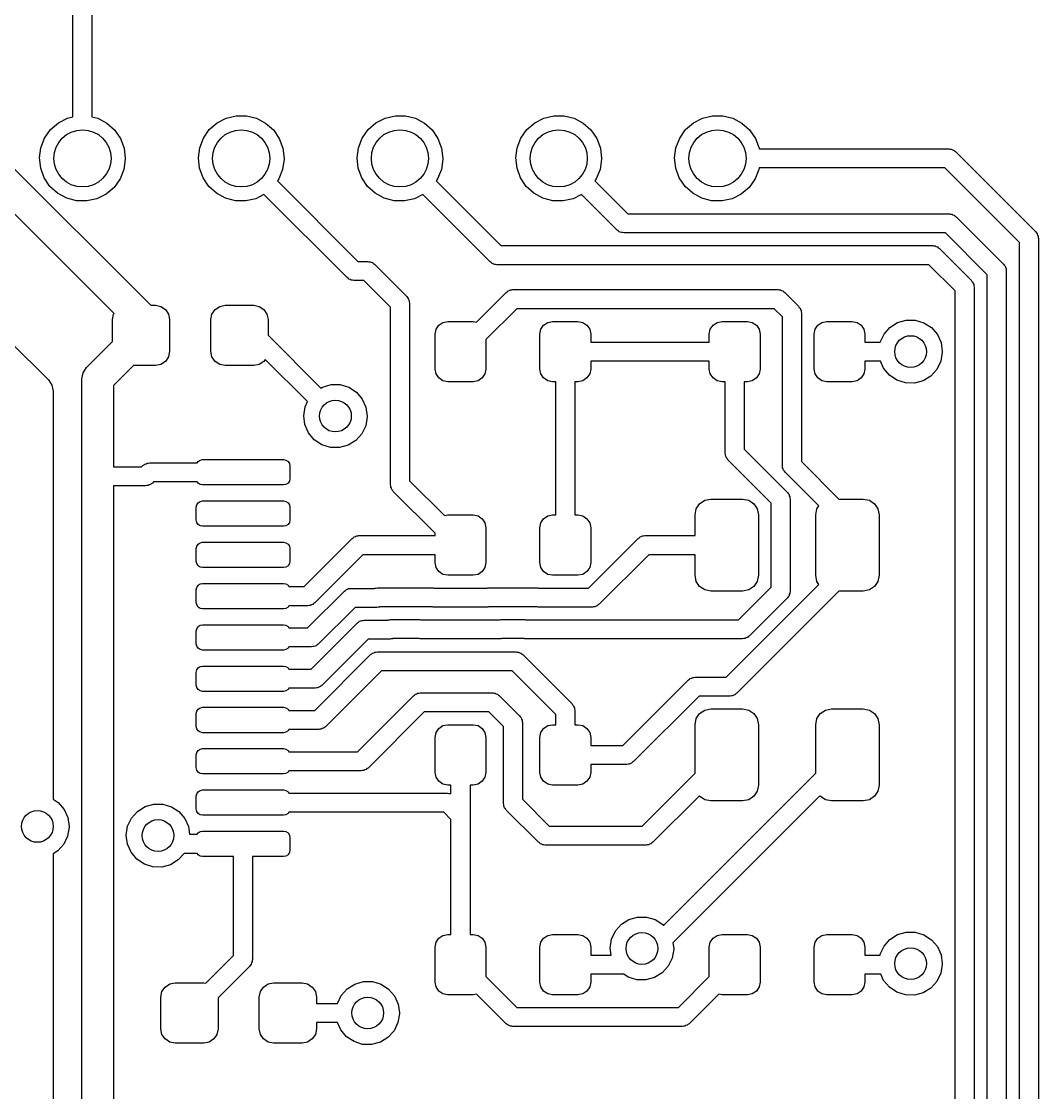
# Model space of a CAD drawing. Extents: x 123.2 to 169.8, y -142.4 to -48.3.
# Drawn here: x 153.81 to 169.82, y -112 to -95.13 of the extents above; entities that cross this region are included whole.
import ezdxf

# ---------------------------------------------------------------- set-up
doc = ezdxf.new("R2010")
doc.units = 0
doc.layers.add('BLACK', color=7, linetype='CONTINUOUS')

msp = doc.modelspace()

# ---------------------------------------------------------------- linework, layer by layer
at = {"layer": 'BLACK', "linetype": 'CONTINUOUS'}
for p, q in [((154.616, -96.6349), (154.616, -94.408)), ((154.916, -94.4701), (154.916, -96.6347)), ((154.531, -96.6553), (154.616, -96.6349)), ((154.916, -96.6347), (155.008, -96.6578)), ((157.031, -96.6553), (157.188, -96.6175)), ((157.188, -96.6175), (157.351, -96.6183)), ((157.351, -96.6183), (157.508, -96.6578)), ((159.531, -96.6553), (159.688, -96.6175)), ((159.688, -96.6175), (159.851, -96.6183)), ((159.851, -96.6183), (160.008, -96.6578)), ((162.031, -96.6553), (162.188, -96.6175)), ((162.188, -96.6175), (162.351, -96.6183)), ((162.351, -96.6183), (162.508, -96.6578)), ((164.531, -96.6553), (164.688, -96.6175)), ((164.688, -96.6175), (164.851, -96.6183)), ((164.851, -96.6183), (165.008, -96.6578)), ((154.264, -96.8363), (154.387, -96.7297)), ((154.387, -96.7297), (154.531, -96.6553)), ((155.008, -96.6578), (155.151, -96.7337)), ((155.151, -96.7337), (155.272, -96.8416)), ((156.764, -96.8363), (156.887, -96.7297)), ((156.887, -96.7297), (157.031, -96.6553)), ((157.508, -96.6578), (157.651, -96.7337)), ((157.651, -96.7337), (157.772, -96.8416)), ((159.264, -96.8363), (159.387, -96.7297)), ((159.387, -96.7297), (159.531, -96.6553)), ((160.008, -96.6578), (160.151, -96.7337)), ((160.151, -96.7337), (160.272, -96.8416)), ((161.764, -96.8363), (161.887, -96.7297)), ((161.887, -96.7297), (162.031, -96.6553)), ((162.508, -96.6578), (162.651, -96.7337)), ((162.651, -96.7337), (162.772, -96.8416)), ((164.264, -96.8363), (164.387, -96.7297)), ((164.387, -96.7297), (164.531, -96.6553)), ((165.008, -96.6578), (165.151, -96.7337)), ((165.151, -96.7337), (165.272, -96.8416)), ((154.112, -97.1201), (154.171, -96.969)), ((154.171, -96.969), (154.264, -96.8363)), ((155.272, -96.8416), (155.364, -96.9753)), ((156.612, -97.1201), (156.671, -96.969)), ((156.671, -96.969), (156.764, -96.8363)), ((157.772, -96.8416), (157.864, -96.9753)), ((159.112, -97.1201), (159.171, -96.969)), ((159.171, -96.969), (159.264, -96.8363)), ((160.272, -96.8416), (160.364, -96.9753)), ((161.612, -97.1201), (161.671, -96.969)), ((161.671, -96.969), (161.764, -96.8363)), ((162.772, -96.8416), (162.864, -96.9753)), ((164.112, -97.1201), (164.171, -96.969)), ((164.171, -96.969), (164.264, -96.8363)), ((165.272, -96.8416), (165.364, -96.9753)), ((154.091, -97.2809), (154.112, -97.1201)), ((155.364, -96.9753), (155.422, -97.127)), ((155.422, -97.127), (155.441, -97.288)), ((156.591, -97.2809), (156.612, -97.1201)), ((157.864, -96.9753), (157.922, -97.127)), ((157.922, -97.127), (157.941, -97.288)), ((159.091, -97.2809), (159.112, -97.1201)), ((160.364, -96.9753), (160.422, -97.127)), ((160.422, -97.127), (160.441, -97.288)), ((161.591, -97.2809), (161.612, -97.1201)), ((162.864, -96.9753), (162.922, -97.127)), ((162.922, -97.127), (162.941, -97.288)), ((164.091, -97.2809), (164.112, -97.1201)), ((165.364, -96.9753), (165.422, -97.127)), ((165.422, -97.127), (165.423, -97.138)), ((165.423, -97.138), (168.408, -97.138)), ((168.408, -97.138), (168.427, -97.1431)), ((153.503, -97.2623), (155.842, -99.601)), ((154.109, -97.4421), (154.091, -97.2809)), ((155.441, -97.3021), (155.418, -97.4627)), ((155.441, -97.288), (155.441, -97.3021)), ((156.609, -97.4421), (156.591, -97.2809)), ((157.941, -97.3021), (157.918, -97.4627)), ((157.941, -97.288), (157.941, -97.3021)), ((159.109, -97.4421), (159.091, -97.2809)), ((160.441, -97.3021), (160.418, -97.4627)), ((160.441, -97.288), (160.441, -97.3021)), ((161.609, -97.4421), (161.591, -97.2809)), ((162.941, -97.3021), (162.918, -97.4627)), ((162.941, -97.288), (162.941, -97.3021)), ((164.109, -97.4421), (164.091, -97.2809)), ((168.427, -97.1431), (168.447, -97.1431)), ((168.447, -97.1431), (168.464, -97.153)), ((168.464, -97.153), (168.483, -97.1581)), ((168.483, -97.1581), (168.497, -97.1721)), ((168.497, -97.1721), (168.514, -97.1819)), ((168.514, -97.1819), (169.778, -98.4459)), ((155.263, -99.7296), (152.985, -97.4518)), ((154.165, -97.5944), (154.109, -97.4421)), ((155.418, -97.4627), (155.358, -97.6132)), ((156.665, -97.5944), (156.609, -97.4421)), ((157.918, -97.4627), (157.858, -97.6132)), ((159.165, -97.5944), (159.109, -97.4421)), ((160.418, -97.4627), (160.358, -97.6132)), ((161.665, -97.5944), (161.609, -97.4421)), ((162.918, -97.4627), (162.858, -97.6132)), ((164.165, -97.5944), (164.109, -97.4421)), ((165.418, -97.4627), (165.358, -97.6132)), ((165.422, -97.438), (165.418, -97.4627)), ((168.346, -97.438), (165.422, -97.438)), ((169.522, -98.6141), (168.346, -97.438)), ((154.255, -97.7291), (154.165, -97.5944)), ((155.358, -97.6132), (155.263, -97.7449)), ((156.755, -97.7291), (156.665, -97.5944)), ((157.858, -97.6132), (157.835, -97.6447)), ((157.835, -97.6447), (159.1, -98.91)), ((159.255, -97.7291), (159.165, -97.5944)), ((160.358, -97.6132), (160.335, -97.6447)), ((160.335, -97.6447), (161.353, -98.6625)), ((161.755, -97.7291), (161.665, -97.5944)), ((162.858, -97.6132), (162.835, -97.6447)), ((162.835, -97.6447), (163.353, -98.163)), ((164.255, -97.7291), (164.165, -97.5944)), ((165.358, -97.6132), (165.263, -97.7449)), ((154.375, -97.8382), (154.255, -97.7291)), ((155.263, -97.7449), (155.14, -97.8502)), ((156.875, -97.8382), (156.755, -97.7291)), ((159.375, -97.8382), (159.255, -97.7291)), ((161.875, -97.8382), (161.755, -97.7291)), ((164.375, -97.8382), (164.255, -97.7291)), ((165.263, -97.7449), (165.14, -97.8502)), ((154.518, -97.9156), (154.375, -97.8382)), ((154.674, -97.9568), (154.518, -97.9156)), ((154.837, -97.9593), (154.674, -97.9568)), ((154.995, -97.9231), (154.837, -97.9593)), ((155.14, -97.8502), (154.995, -97.9231)), ((157.018, -97.9156), (156.875, -97.8382)), ((157.174, -97.9568), (157.018, -97.9156)), ((157.337, -97.9593), (157.174, -97.9568)), ((157.495, -97.9231), (157.337, -97.9593)), ((157.624, -97.8581), (157.495, -97.9231)), ((158.932, -99.1661), (157.624, -97.8581)), ((159.518, -97.9156), (159.375, -97.8382)), ((159.674, -97.9568), (159.518, -97.9156)), ((159.837, -97.9593), (159.674, -97.9568)), ((159.995, -97.9231), (159.837, -97.9593)), ((160.124, -97.8581), (159.995, -97.9231)), ((161.184, -98.9186), (160.124, -97.8581)), ((162.018, -97.9156), (161.875, -97.8382)), ((162.174, -97.9568), (162.018, -97.9156)), ((162.337, -97.9593), (162.174, -97.9568)), ((162.495, -97.9231), (162.337, -97.9593)), ((162.624, -97.8581), (162.495, -97.9231)), ((163.185, -98.4191), (162.624, -97.8581)), ((164.518, -97.9156), (164.375, -97.8382)), ((164.674, -97.9568), (164.518, -97.9156)), ((164.837, -97.9593), (164.674, -97.9568)), ((164.995, -97.9231), (164.837, -97.9593)), ((165.14, -97.8502), (164.995, -97.9231)), ((163.353, -98.163), (168.417, -98.163)), ((168.417, -98.163), (168.436, -98.1681)), ((168.436, -98.1681), (168.456, -98.1681)), ((168.456, -98.1681), (168.473, -98.178)), ((168.473, -98.178), (168.492, -98.1831)), ((168.492, -98.1831), (168.506, -98.1971)), ((168.506, -98.1971), (168.523, -98.2069)), ((168.523, -98.2069), (169.27, -98.9539)), ((163.202, -98.4289), (163.185, -98.4191)), ((163.216, -98.4429), (163.202, -98.4289)), ((163.235, -98.448), (163.216, -98.4429)), ((163.252, -98.4579), (163.235, -98.448)), ((163.272, -98.4579), (163.252, -98.4579)), ((163.291, -98.463), (163.272, -98.4579)), ((168.355, -98.463), (163.291, -98.463)), ((169.014, -99.1221), (168.355, -98.463)), ((169.778, -98.4459), (169.788, -98.463)), ((169.788, -98.463), (169.802, -98.477)), ((169.802, -98.477), (169.807, -98.4961)), ((169.522, -131.002), (169.522, -98.6141)), ((169.807, -98.4961), (169.817, -98.5132)), ((169.817, -98.5132), (169.817, -98.5329)), ((169.817, -98.5329), (169.822, -98.552)), ((169.822, -98.552), (169.822, -131.064)), ((161.353, -98.6625), (168.155, -98.6625)), ((168.155, -98.6625), (168.174, -98.6676)), ((168.174, -98.6676), (168.193, -98.6676)), ((168.193, -98.6676), (168.21, -98.6775)), ((168.21, -98.6775), (168.23, -98.6826)), ((168.23, -98.6826), (168.243, -98.6966)), ((168.243, -98.6966), (168.261, -98.7064)), ((168.261, -98.7064), (168.762, -99.2079)), ((159.1, -98.91), (159.258, -98.91)), ((159.258, -98.91), (159.277, -98.9151)), ((159.277, -98.9151), (159.297, -98.9151)), ((159.297, -98.9151), (159.314, -98.925)), ((159.314, -98.925), (159.333, -98.9301)), ((159.333, -98.9301), (159.347, -98.9441)), ((159.347, -98.9441), (159.364, -98.9539)), ((159.364, -98.9539), (159.872, -99.4619)), ((161.202, -98.9284), (161.184, -98.9186)), ((161.216, -98.9424), (161.202, -98.9284)), ((161.235, -98.9475), (161.216, -98.9424)), ((161.252, -98.9574), (161.235, -98.9475)), ((161.271, -98.9574), (161.252, -98.9574)), ((161.291, -98.9625), (161.271, -98.9574)), ((168.092, -98.9625), (161.291, -98.9625)), ((168.506, -99.3761), (168.092, -98.9625)), ((169.27, -98.9539), (169.28, -98.971)), ((169.28, -98.971), (169.294, -98.985)), ((169.294, -98.985), (169.299, -99.0041)), ((169.014, -127.192), (169.014, -99.1221)), ((169.299, -99.0041), (169.309, -99.0212)), ((169.309, -99.0212), (169.309, -99.0409)), ((169.309, -99.0409), (169.314, -99.06)), ((169.314, -99.06), (169.314, -127.254)), ((158.949, -99.1759), (158.932, -99.1661)), ((158.963, -99.1899), (158.949, -99.1759)), ((158.982, -99.195), (158.963, -99.1899)), ((158.999, -99.2049), (158.982, -99.195)), ((159.019, -99.2049), (158.999, -99.2049)), ((159.038, -99.21), (159.019, -99.2049)), ((159.196, -99.21), (159.038, -99.21)), ((159.616, -99.6301), (159.196, -99.21)), ((168.762, -99.2079), (168.772, -99.225)), ((168.772, -99.225), (168.786, -99.239)), ((168.786, -99.239), (168.791, -99.2581)), ((168.791, -99.2581), (168.801, -99.2752)), ((168.801, -99.2752), (168.801, -99.2949)), ((168.801, -99.2949), (168.806, -99.314)), ((168.806, -99.314), (168.806, -117.79)), ((159.872, -99.4619), (159.882, -99.479)), ((159.882, -99.479), (159.896, -99.493)), ((159.896, -99.493), (159.901, -99.5121)), ((160.971, -99.8654), (161.438, -99.3989)), ((161.438, -99.3989), (161.455, -99.3891)), ((161.455, -99.3891), (161.469, -99.3751)), ((161.469, -99.3751), (161.488, -99.37)), ((161.488, -99.37), (161.505, -99.3601)), ((161.505, -99.3601), (161.525, -99.3601)), ((161.525, -99.3601), (161.544, -99.355)), ((161.544, -99.355), (165.719, -99.355)), ((165.719, -99.355), (165.738, -99.3601)), ((165.738, -99.3601), (165.758, -99.3601)), ((165.758, -99.3601), (165.775, -99.37)), ((165.775, -99.37), (165.794, -99.3751)), ((165.794, -99.3751), (165.808, -99.3891)), ((165.808, -99.3891), (165.825, -99.3989)), ((165.825, -99.3989), (166.043, -99.6171)), ((168.506, -117.728), (168.506, -99.3761)), ((155.842, -99.601), (155.914, -99.601)), ((155.914, -99.601), (156, -99.6181)), ((156, -99.6181), (156.073, -99.6669)), ((156.073, -99.6669), (156.122, -99.7399)), ((156.806, -99.7399), (156.855, -99.6669)), ((156.855, -99.6669), (156.928, -99.6181)), ((156.928, -99.6181), (157.014, -99.601)), ((157.014, -99.601), (157.464, -99.601)), ((157.464, -99.601), (157.55, -99.6181)), ((157.55, -99.6181), (157.623, -99.6669)), ((157.623, -99.6669), (157.672, -99.7399)), ((159.616, -102.425), (159.616, -99.6301)), ((159.901, -99.5121), (159.911, -99.5292)), ((159.911, -99.5292), (159.911, -99.5489)), ((159.911, -99.5489), (159.916, -99.568)), ((159.916, -99.568), (159.916, -102.363)), ((161.606, -99.655), (161.119, -100.142)), ((165.657, -99.655), (161.606, -99.655)), ((165.787, -99.7853), (165.657, -99.655)), ((166.043, -99.6171), (166.053, -99.6342)), ((166.053, -99.6342), (166.067, -99.6482)), ((166.067, -99.6482), (166.072, -99.6673)), ((166.072, -99.6673), (166.082, -99.6844)), ((155.239, -99.826), (155.256, -99.7399)), ((155.239, -100.172), (155.239, -99.826)), ((155.256, -99.7399), (155.263, -99.7296)), ((156.122, -99.7399), (156.139, -99.826)), ((156.139, -99.826), (156.139, -100.326)), ((156.789, -99.826), (156.806, -99.7399)), ((156.789, -100.326), (156.789, -99.826)), ((157.672, -99.7399), (157.689, -99.826)), ((157.689, -99.826), (157.689, -100.073)), ((165.787, -102.123), (165.787, -99.7853)), ((166.082, -99.6844), (166.082, -99.7041)), ((166.082, -99.7041), (166.087, -99.7232)), ((166.087, -99.7232), (166.087, -102.061)), ((167.602, -99.8736), (167.739, -99.8346)), ((167.739, -99.8346), (167.88, -99.8355)), ((167.88, -99.8355), (168.016, -99.8761)), ((160.319, -100.055), (160.334, -99.9785)), ((160.334, -99.9785), (160.378, -99.9136)), ((160.378, -99.9136), (160.442, -99.8702)), ((160.442, -99.8702), (160.519, -99.855)), ((160.519, -99.855), (160.919, -99.855)), ((160.919, -99.855), (160.971, -99.8654)), ((161.969, -100.055), (161.984, -99.9785)), ((161.984, -99.9785), (162.028, -99.9136)), ((162.028, -99.9136), (162.092, -99.8702)), ((162.092, -99.8702), (162.169, -99.855)), ((162.169, -99.855), (162.569, -99.855)), ((162.569, -99.855), (162.646, -99.8702)), ((162.646, -99.8702), (162.71, -99.9136)), ((162.71, -99.9136), (162.754, -99.9785)), ((162.754, -99.9785), (162.769, -100.055)), ((164.637, -100.055), (164.652, -99.9785)), ((164.652, -99.9785), (164.696, -99.9136)), ((164.696, -99.9136), (164.76, -99.8702)), ((164.76, -99.8702), (164.837, -99.855)), ((164.837, -99.855), (165.237, -99.855)), ((165.237, -99.855), (165.314, -99.8702)), ((165.314, -99.8702), (165.378, -99.9136)), ((165.378, -99.9136), (165.422, -99.9785)), ((165.422, -99.9785), (165.437, -100.055)), ((166.287, -100.055), (166.302, -99.9785)), ((166.302, -99.9785), (166.346, -99.9136)), ((166.346, -99.9136), (166.41, -99.8702)), ((166.41, -99.8702), (166.487, -99.855)), ((166.487, -99.855), (166.887, -99.855)), ((166.887, -99.855), (166.964, -99.8702)), ((166.964, -99.8702), (167.028, -99.9136)), ((167.028, -99.9136), (167.072, -99.9785)), ((167.072, -99.9785), (167.087, -100.055)), ((167.389, -100.055), (167.482, -99.9492)), ((167.482, -99.9492), (167.602, -99.8736)), ((168.016, -99.8761), (168.135, -99.9532)), ((168.135, -99.9532), (168.228, -100.061)), ((153.625, -100.172), (154.23, -100.777)), ((154.83, -100.582), (155.239, -100.172)), ((157.689, -100.073), (158.521, -100.905)), ((160.319, -100.605), (160.319, -100.055)), ((161.119, -100.142), (161.119, -100.605)), ((161.969, -100.605), (161.969, -100.055)), ((162.769, -100.055), (162.769, -100.18)), ((164.637, -100.18), (164.637, -100.055)), ((165.437, -100.055), (165.437, -100.605)), ((166.287, -100.605), (166.287, -100.055)), ((167.087, -100.055), (167.087, -100.18)), ((167.33, -100.18), (167.389, -100.055)), ((168.228, -100.061), (168.286, -100.19)), ((156.139, -100.326), (156.122, -100.412)), ((156.806, -100.412), (156.789, -100.326)), ((162.769, -100.18), (164.637, -100.18)), ((167.087, -100.18), (167.33, -100.18)), ((168.306, -100.342), (168.283, -100.482)), ((168.286, -100.19), (168.306, -100.33)), ((168.306, -100.33), (168.306, -100.342)), ((156.073, -100.485), (156, -100.534)), ((156.122, -100.412), (156.073, -100.485)), ((156.855, -100.485), (156.806, -100.412)), ((156.928, -100.534), (156.855, -100.485)), ((157.623, -100.485), (157.55, -100.534)), ((157.645, -100.453), (157.623, -100.485)), ((158.31, -101.118), (157.645, -100.453)), ((164.637, -100.48), (162.769, -100.48)), ((162.769, -100.48), (162.769, -100.605)), ((164.637, -100.605), (164.637, -100.48)), ((167.332, -100.48), (167.087, -100.48)), ((167.087, -100.48), (167.087, -100.605)), ((167.382, -100.594), (167.332, -100.48)), ((168.283, -100.482), (168.221, -100.61)), ((154.756, -100.758), (154.776, -100.663)), ((154.776, -100.663), (154.83, -100.582)), ((155.568, -100.551), (155.256, -100.862)), ((155.914, -100.551), (155.568, -100.551)), ((156, -100.534), (155.914, -100.551)), ((157.014, -100.551), (156.928, -100.534)), ((157.464, -100.551), (157.014, -100.551)), ((157.55, -100.534), (157.464, -100.551)), ((160.334, -100.682), (160.319, -100.605)), ((160.378, -100.746), (160.334, -100.682)), ((161.104, -100.682), (161.06, -100.746)), ((161.119, -100.605), (161.104, -100.682)), ((161.984, -100.682), (161.969, -100.605)), ((162.028, -100.746), (161.984, -100.682)), ((162.754, -100.682), (162.71, -100.746)), ((162.769, -100.605), (162.754, -100.682)), ((164.652, -100.682), (164.637, -100.605)), ((164.696, -100.746), (164.652, -100.682)), ((165.422, -100.682), (165.378, -100.746)), ((165.437, -100.605), (165.422, -100.682)), ((166.302, -100.682), (166.287, -100.605)), ((166.346, -100.746), (166.302, -100.682)), ((167.072, -100.682), (167.028, -100.746)), ((167.087, -100.605), (167.072, -100.682)), ((167.473, -100.703), (167.382, -100.594)), ((168.221, -100.61), (168.126, -100.715)), ((154.23, -100.777), (154.284, -100.858)), ((154.756, -112.843), (154.756, -100.758)), ((158.546, -100.89), (158.682, -100.851)), ((158.682, -100.851), (158.824, -100.851)), ((158.824, -100.851), (158.96, -100.892)), ((160.442, -100.79), (160.378, -100.746)), ((160.519, -100.805), (160.442, -100.79)), ((160.919, -100.805), (160.519, -100.805)), ((160.996, -100.79), (160.919, -100.805)), ((161.06, -100.746), (160.996, -100.79)), ((162.092, -100.79), (162.028, -100.746)), ((162.169, -100.805), (162.092, -100.79)), ((162.219, -100.805), (162.169, -100.805)), ((162.219, -102.903), (162.219, -100.805)), ((162.569, -100.805), (162.519, -100.805)), ((162.519, -100.805), (162.519, -102.903)), ((162.646, -100.79), (162.569, -100.805)), ((162.71, -100.746), (162.646, -100.79)), ((164.76, -100.79), (164.696, -100.746)), ((164.837, -100.805), (164.76, -100.79)), ((164.887, -100.805), (164.837, -100.805)), ((164.887, -101.929), (164.887, -100.805)), ((165.237, -100.805), (165.187, -100.805)), ((165.187, -100.805), (165.187, -101.867)), ((165.314, -100.79), (165.237, -100.805)), ((165.378, -100.746), (165.314, -100.79)), ((166.41, -100.79), (166.346, -100.746)), ((166.487, -100.805), (166.41, -100.79)), ((166.887, -100.805), (166.487, -100.805)), ((166.964, -100.79), (166.887, -100.805)), ((167.028, -100.746), (166.964, -100.79)), ((167.591, -100.781), (167.473, -100.703)), ((167.727, -100.824), (167.591, -100.781)), ((167.868, -100.826), (167.727, -100.824)), ((168.005, -100.789), (167.868, -100.826)), ((168.126, -100.715), (168.005, -100.789)), ((154.284, -100.858), (154.303, -100.954)), ((154.303, -100.954), (154.303, -107.377)), ((155.256, -100.862), (155.256, -102.145)), ((158.521, -100.905), (158.546, -100.89)), ((158.96, -100.892), (159.079, -100.969)), ((159.079, -100.969), (159.171, -101.077)), ((158.272, -101.2), (158.31, -101.118)), ((159.171, -101.077), (159.23, -101.206)), ((158.25, -101.34), (158.272, -101.2)), ((158.268, -101.48), (158.25, -101.34)), ((159.23, -101.206), (159.25, -101.346)), ((159.25, -101.346), (159.25, -101.358)), ((158.326, -101.61), (158.268, -101.48)), ((159.226, -101.498), (159.165, -101.626)), ((159.25, -101.358), (159.226, -101.498)), ((158.417, -101.719), (158.326, -101.61)), ((159.165, -101.626), (159.069, -101.731)), ((158.535, -101.797), (158.417, -101.719)), ((158.67, -101.84), (158.535, -101.797)), ((158.812, -101.842), (158.67, -101.84)), ((158.949, -101.805), (158.812, -101.842)), ((159.069, -101.731), (158.949, -101.805)), ((156.619, -102.039), (156.657, -102.031)), ((156.657, -102.031), (157.932, -102.031)), ((157.932, -102.031), (157.97, -102.039)), ((164.892, -101.949), (164.887, -101.929)), ((164.892, -101.968), (164.892, -101.949)), ((164.902, -101.985), (164.892, -101.968)), ((164.907, -102.004), (164.902, -101.985)), ((164.921, -102.018), (164.907, -102.004)), ((164.931, -102.036), (164.921, -102.018)), ((165.187, -101.867), (165.868, -102.548)), ((155.256, -102.145), (155.698, -102.145)), ((155.698, -102.145), (155.719, -102.125)), ((155.719, -102.125), (155.736, -102.115)), ((155.736, -102.115), (155.75, -102.101)), ((155.75, -102.101), (155.769, -102.096)), ((155.769, -102.096), (155.786, -102.086)), ((155.786, -102.086), (155.806, -102.086)), ((155.806, -102.086), (155.825, -102.081)), ((155.825, -102.081), (156.572, -102.081)), ((156.572, -102.081), (156.586, -102.06)), ((156.586, -102.06), (156.619, -102.039)), ((157.97, -102.039), (158.003, -102.06)), ((158.003, -102.06), (158.024, -102.093)), ((158.024, -102.093), (158.032, -102.131)), ((158.032, -102.131), (158.032, -102.331)), ((165.612, -102.717), (164.931, -102.036)), ((165.792, -102.142), (165.787, -102.123)), ((165.792, -102.162), (165.792, -102.142)), ((165.802, -102.179), (165.792, -102.162)), ((165.807, -102.198), (165.802, -102.179)), ((165.821, -102.212), (165.807, -102.198)), ((166.087, -102.061), (166.679, -102.653)), ((158.024, -102.369), (158.003, -102.402)), ((158.032, -102.331), (158.024, -102.369)), ((159.916, -102.363), (160.467, -102.913)), ((165.831, -102.229), (165.821, -102.212)), ((166.362, -102.761), (165.831, -102.229)), ((155.76, -102.445), (155.256, -102.445)), ((155.256, -102.445), (155.256, -112.739)), ((155.78, -102.44), (155.76, -102.445)), ((155.799, -102.44), (155.78, -102.44)), ((155.816, -102.431), (155.799, -102.44)), ((155.835, -102.425), (155.816, -102.431)), ((155.849, -102.411), (155.835, -102.425)), ((155.867, -102.402), (155.849, -102.411)), ((155.887, -102.381), (155.867, -102.402)), ((156.572, -102.381), (155.887, -102.381)), ((156.586, -102.402), (156.572, -102.381)), ((156.619, -102.423), (156.586, -102.402)), ((156.657, -102.431), (156.619, -102.423)), ((157.932, -102.431), (156.657, -102.431)), ((157.97, -102.423), (157.932, -102.431)), ((158.003, -102.402), (157.97, -102.423)), ((159.621, -102.444), (159.616, -102.425)), ((159.621, -102.464), (159.621, -102.444)), ((159.631, -102.481), (159.621, -102.464)), ((159.636, -102.5), (159.631, -102.481)), ((159.65, -102.514), (159.636, -102.5)), ((159.66, -102.531), (159.65, -102.514)), ((160.319, -103.19), (159.66, -102.531)), ((156.586, -102.71), (156.619, -102.689)), ((156.619, -102.689), (156.657, -102.681)), ((156.657, -102.681), (157.932, -102.681)), ((157.932, -102.681), (157.97, -102.689)), ((157.97, -102.689), (158.003, -102.71)), ((164.485, -102.726), (164.566, -102.672)), ((164.566, -102.672), (164.662, -102.653)), ((164.662, -102.653), (165.162, -102.653)), ((165.162, -102.653), (165.258, -102.672)), ((165.258, -102.672), (165.339, -102.726)), ((165.868, -102.548), (165.878, -102.566)), ((165.878, -102.566), (165.892, -102.579)), ((165.892, -102.579), (165.897, -102.599)), ((165.897, -102.599), (165.907, -102.616)), ((165.907, -102.616), (165.907, -102.635)), ((165.907, -102.635), (165.912, -102.654)), ((165.912, -102.654), (165.912, -104.102)), ((166.679, -102.653), (167.062, -102.653)), ((167.062, -102.653), (167.158, -102.672)), ((167.158, -102.672), (167.239, -102.726)), ((156.557, -102.781), (156.565, -102.743)), ((156.557, -102.981), (156.557, -102.781)), ((156.565, -102.743), (156.586, -102.71)), ((158.003, -102.71), (158.024, -102.743)), ((158.024, -102.743), (158.032, -102.781)), ((158.032, -102.781), (158.032, -102.981)), ((164.412, -102.903), (164.431, -102.807)), ((164.431, -102.807), (164.485, -102.726)), ((165.339, -102.726), (165.393, -102.807)), ((165.393, -102.807), (165.412, -102.903)), ((165.612, -104.039), (165.612, -102.717)), ((166.312, -102.903), (166.331, -102.807)), ((166.331, -102.807), (166.362, -102.761)), ((167.239, -102.726), (167.293, -102.807)), ((167.293, -102.807), (167.312, -102.903)), ((156.565, -103.019), (156.557, -102.981)), ((156.586, -103.052), (156.565, -103.019)), ((158.024, -103.019), (158.003, -103.052)), ((158.032, -102.981), (158.024, -103.019)), ((160.467, -102.913), (160.519, -102.903)), ((160.519, -102.903), (160.919, -102.903)), ((160.919, -102.903), (160.996, -102.918)), ((160.996, -102.918), (161.06, -102.962)), ((161.06, -102.962), (161.104, -103.026)), ((161.104, -103.026), (161.119, -103.103)), ((161.969, -103.103), (161.984, -103.026)), ((161.984, -103.026), (162.028, -102.962)), ((162.028, -102.962), (162.092, -102.918)), ((162.092, -102.918), (162.169, -102.903)), ((162.169, -102.903), (162.219, -102.903)), ((162.519, -102.903), (162.569, -102.903)), ((162.569, -102.903), (162.646, -102.918)), ((162.646, -102.918), (162.71, -102.962)), ((162.71, -102.962), (162.754, -103.026)), ((162.754, -103.026), (162.769, -103.103)), ((164.412, -103.228), (164.412, -102.903)), ((165.412, -102.903), (165.412, -103.853)), ((166.312, -103.853), (166.312, -102.903)), ((167.312, -102.903), (167.312, -103.853)), ((156.619, -103.073), (156.586, -103.052)), ((156.657, -103.081), (156.619, -103.073)), ((157.932, -103.081), (156.657, -103.081)), ((157.97, -103.073), (157.932, -103.081)), ((158.003, -103.052), (157.97, -103.073)), ((160.319, -103.228), (160.319, -103.19)), ((161.119, -103.103), (161.119, -103.653)), ((161.969, -103.653), (161.969, -103.103)), ((162.769, -103.103), (162.769, -103.653)), ((156.565, -103.393), (156.586, -103.36)), ((156.586, -103.36), (156.619, -103.339)), ((156.619, -103.339), (156.657, -103.331)), ((156.657, -103.331), (157.932, -103.331)), ((157.932, -103.331), (157.97, -103.339)), ((157.97, -103.339), (158.003, -103.36)), ((158.003, -103.36), (158.024, -103.393)), ((158.255, -104.031), (159.014, -103.272)), ((159.014, -103.272), (159.031, -103.262)), ((159.031, -103.262), (159.045, -103.248)), ((159.045, -103.248), (159.064, -103.243)), ((159.064, -103.243), (159.081, -103.233)), ((159.081, -103.233), (159.101, -103.233)), ((159.101, -103.233), (159.12, -103.228)), ((159.12, -103.228), (160.319, -103.228)), ((162.735, -104.053), (163.516, -103.272)), ((163.516, -103.272), (163.533, -103.262)), ((163.533, -103.262), (163.547, -103.248)), ((163.547, -103.248), (163.566, -103.243)), ((163.566, -103.243), (163.583, -103.233)), ((163.583, -103.233), (163.603, -103.233)), ((163.603, -103.233), (163.622, -103.228)), ((163.622, -103.228), (164.412, -103.228)), ((156.557, -103.431), (156.565, -103.393)), ((156.557, -103.631), (156.557, -103.431)), ((158.024, -103.393), (158.032, -103.431)), ((158.032, -103.431), (158.032, -103.631)), ((159.182, -103.528), (158.423, -104.287)), ((160.319, -103.528), (159.182, -103.528)), ((160.319, -103.653), (160.319, -103.528)), ((163.684, -103.528), (162.903, -104.309)), ((164.412, -103.528), (163.684, -103.528)), ((164.412, -103.853), (164.412, -103.528)), ((156.565, -103.669), (156.557, -103.631)), ((156.586, -103.702), (156.565, -103.669)), ((156.619, -103.723), (156.586, -103.702)), ((158.003, -103.702), (157.97, -103.723)), ((158.024, -103.669), (158.003, -103.702)), ((158.032, -103.631), (158.024, -103.669)), ((160.334, -103.73), (160.319, -103.653)), ((161.119, -103.653), (161.104, -103.73)), ((161.984, -103.73), (161.969, -103.653)), ((162.769, -103.653), (162.754, -103.73)), ((156.657, -103.731), (156.619, -103.723)), ((157.932, -103.731), (156.657, -103.731)), ((157.97, -103.723), (157.932, -103.731)), ((160.378, -103.794), (160.334, -103.73)), ((160.442, -103.838), (160.378, -103.794)), ((160.519, -103.853), (160.442, -103.838)), ((160.919, -103.853), (160.519, -103.853)), ((160.996, -103.838), (160.919, -103.853)), ((161.06, -103.794), (160.996, -103.838)), ((161.104, -103.73), (161.06, -103.794)), ((162.028, -103.794), (161.984, -103.73)), ((162.092, -103.838), (162.028, -103.794)), ((162.169, -103.853), (162.092, -103.838)), ((162.569, -103.853), (162.169, -103.853)), ((162.646, -103.838), (162.569, -103.853)), ((162.71, -103.794), (162.646, -103.838)), ((162.754, -103.73), (162.71, -103.794)), ((164.431, -103.949), (164.412, -103.853)), ((165.412, -103.853), (165.393, -103.949)), ((166.331, -103.949), (166.312, -103.853)), ((167.312, -103.853), (167.293, -103.949)), ((156.557, -104.081), (156.565, -104.043)), ((156.565, -104.043), (156.586, -104.01)), ((156.586, -104.01), (156.619, -103.989)), ((156.619, -103.989), (156.657, -103.981)), ((156.657, -103.981), (157.932, -103.981)), ((157.932, -103.981), (157.97, -103.989)), ((157.97, -103.989), (158.003, -104.01)), ((158.003, -104.01), (158.017, -104.031)), ((158.017, -104.031), (158.255, -104.031)), ((159.367, -104.058), (159.373, -104.054)), ((159.373, -104.054), (159.392, -104.054)), ((159.392, -104.054), (159.411, -104.049)), ((159.411, -104.049), (160.287, -104.049)), ((160.287, -104.049), (160.301, -104.053)), ((160.301, -104.053), (161.137, -104.053)), ((161.137, -104.053), (161.151, -104.049)), ((161.151, -104.049), (161.937, -104.049)), ((161.937, -104.049), (161.951, -104.053)), ((161.951, -104.053), (162.735, -104.053)), ((164.485, -104.03), (164.431, -103.949)), ((164.566, -104.084), (164.485, -104.03)), ((164.903, -105.455), (166.362, -103.995)), ((165.099, -104.553), (165.612, -104.039)), ((165.339, -104.03), (165.258, -104.084)), ((165.393, -103.949), (165.339, -104.03)), ((166.362, -103.995), (166.331, -103.949)), ((167.239, -104.03), (167.158, -104.084)), ((167.293, -103.949), (167.239, -104.03)), ((156.557, -104.281), (156.557, -104.081)), ((158.311, -104.681), (158.891, -104.102)), ((158.891, -104.102), (158.908, -104.092)), ((158.908, -104.092), (158.922, -104.078)), ((158.922, -104.078), (158.941, -104.073)), ((158.941, -104.073), (158.958, -104.063)), ((158.958, -104.063), (158.978, -104.063)), ((158.978, -104.063), (158.997, -104.058)), ((158.997, -104.058), (159.367, -104.058)), ((164.662, -104.103), (164.566, -104.084)), ((165.162, -104.103), (164.662, -104.103)), ((166.679, -104.103), (165.071, -105.711)), ((165.258, -104.084), (165.162, -104.103)), ((165.868, -104.208), (165.267, -104.809)), ((165.878, -104.19), (165.868, -104.208)), ((165.892, -104.177), (165.878, -104.19)), ((165.897, -104.157), (165.892, -104.177)), ((165.907, -104.14), (165.897, -104.157)), ((165.912, -104.102), (165.907, -104.121)), ((165.907, -104.121), (165.907, -104.14)), ((167.062, -104.103), (166.679, -104.103)), ((167.158, -104.084), (167.062, -104.103)), ((156.565, -104.319), (156.557, -104.281)), ((156.586, -104.352), (156.565, -104.319)), ((156.619, -104.373), (156.586, -104.352)), ((156.657, -104.381), (156.619, -104.373)), ((157.932, -104.381), (156.657, -104.381)), ((157.97, -104.373), (157.932, -104.381)), ((158.003, -104.352), (157.97, -104.373)), ((158.017, -104.331), (158.003, -104.352)), ((158.317, -104.331), (158.017, -104.331)), ((158.336, -104.326), (158.317, -104.331)), ((158.356, -104.326), (158.336, -104.326)), ((158.373, -104.316), (158.356, -104.326)), ((158.392, -104.311), (158.373, -104.316)), ((158.406, -104.297), (158.392, -104.311)), ((158.423, -104.287), (158.406, -104.297)), ((159.059, -104.358), (158.479, -104.937)), ((159.403, -104.358), (159.059, -104.358)), ((159.422, -104.353), (159.403, -104.358)), ((159.442, -104.353), (159.422, -104.353)), ((159.448, -104.349), (159.442, -104.353)), ((160.277, -104.349), (159.448, -104.349)), ((160.291, -104.353), (160.277, -104.349)), ((161.147, -104.353), (160.291, -104.353)), ((161.161, -104.349), (161.147, -104.353)), ((161.927, -104.349), (161.161, -104.349)), ((161.941, -104.353), (161.927, -104.349)), ((162.797, -104.353), (161.941, -104.353)), ((162.816, -104.348), (162.797, -104.353)), ((162.836, -104.348), (162.816, -104.348)), ((162.853, -104.338), (162.836, -104.348)), ((162.872, -104.333), (162.853, -104.338)), ((162.886, -104.319), (162.872, -104.333)), ((162.903, -104.309), (162.886, -104.319)), ((159.184, -104.562), (159.203, -104.557)), ((159.203, -104.557), (159.574, -104.557)), ((159.574, -104.557), (159.58, -104.554)), ((159.58, -104.554), (159.599, -104.554)), ((159.599, -104.554), (159.618, -104.549)), ((159.618, -104.549), (160.081, -104.549)), ((160.081, -104.549), (160.094, -104.553)), ((160.094, -104.553), (161.344, -104.553)), ((161.344, -104.553), (161.357, -104.549)), ((161.357, -104.549), (161.731, -104.549)), ((161.731, -104.549), (161.744, -104.553)), ((161.744, -104.553), (165.099, -104.553)), ((156.557, -104.731), (156.565, -104.693)), ((156.565, -104.693), (156.586, -104.66)), ((156.586, -104.66), (156.619, -104.639)), ((156.619, -104.639), (156.657, -104.631)), ((156.657, -104.631), (157.932, -104.631)), ((157.932, -104.631), (157.97, -104.639)), ((157.97, -104.639), (158.003, -104.66)), ((158.003, -104.66), (158.017, -104.681)), ((158.017, -104.681), (158.311, -104.681)), ((158.368, -105.331), (159.097, -104.601)), ((159.097, -104.601), (159.115, -104.591)), ((159.115, -104.591), (159.129, -104.577)), ((159.129, -104.577), (159.148, -104.572)), ((159.148, -104.572), (159.165, -104.562)), ((159.165, -104.562), (159.184, -104.562)), ((156.557, -104.931), (156.557, -104.731)), ((159.266, -104.857), (158.536, -105.587)), ((159.61, -104.857), (159.266, -104.857)), ((159.629, -104.852), (159.61, -104.857)), ((159.649, -104.852), (159.629, -104.852)), ((159.655, -104.849), (159.649, -104.852)), ((160.07, -104.849), (159.655, -104.849)), ((160.084, -104.853), (160.07, -104.849)), ((161.354, -104.853), (160.084, -104.853)), ((161.368, -104.849), (161.354, -104.853)), ((161.72, -104.849), (161.368, -104.849)), ((161.734, -104.853), (161.72, -104.849)), ((165.161, -104.853), (161.734, -104.853)), ((165.18, -104.847), (165.161, -104.853)), ((165.2, -104.847), (165.18, -104.847)), ((165.217, -104.838), (165.2, -104.847)), ((165.236, -104.832), (165.217, -104.838)), ((165.25, -104.818), (165.236, -104.832)), ((165.267, -104.809), (165.25, -104.818)), ((156.565, -104.969), (156.557, -104.931)), ((156.586, -105.002), (156.565, -104.969)), ((156.619, -105.023), (156.586, -105.002)), ((156.657, -105.031), (156.619, -105.023)), ((157.932, -105.031), (156.657, -105.031)), ((157.97, -105.023), (157.932, -105.031)), ((158.003, -105.002), (157.97, -105.023)), ((158.017, -104.981), (158.003, -105.002)), ((158.373, -104.981), (158.017, -104.981)), ((158.392, -104.976), (158.373, -104.981)), ((158.412, -104.976), (158.392, -104.976)), ((158.429, -104.966), (158.412, -104.976)), ((158.448, -104.961), (158.429, -104.966)), ((158.462, -104.947), (158.448, -104.961)), ((158.479, -104.937), (158.462, -104.947)), ((159.354, -105.072), (159.372, -105.062)), ((159.372, -105.062), (159.391, -105.062)), ((159.391, -105.062), (159.41, -105.057)), ((159.41, -105.057), (161.595, -105.057)), ((161.595, -105.057), (161.614, -105.062)), ((161.614, -105.062), (161.634, -105.062)), ((161.634, -105.062), (161.651, -105.072)), ((158.424, -105.981), (159.304, -105.101)), ((159.304, -105.101), (159.321, -105.091)), ((159.321, -105.091), (159.335, -105.077)), ((159.335, -105.077), (159.354, -105.072)), ((161.651, -105.072), (161.67, -105.077)), ((161.67, -105.077), (161.684, -105.091)), ((161.684, -105.091), (161.701, -105.101)), ((161.701, -105.101), (162.475, -105.875)), ((156.557, -105.381), (156.565, -105.343)), ((156.557, -105.581), (156.557, -105.381)), ((156.565, -105.343), (156.586, -105.31)), ((156.586, -105.31), (156.619, -105.289)), ((156.619, -105.289), (156.657, -105.281)), ((156.657, -105.281), (157.932, -105.281)), ((157.932, -105.281), (157.97, -105.289)), ((157.97, -105.289), (158.003, -105.31)), ((158.003, -105.31), (158.017, -105.331)), ((158.017, -105.331), (158.368, -105.331)), ((159.473, -105.357), (158.592, -106.237)), ((161.533, -105.357), (159.473, -105.357)), ((162.219, -106.043), (161.533, -105.357)), ((163.276, -106.53), (164.307, -105.499)), ((164.307, -105.499), (164.325, -105.489)), ((164.325, -105.489), (164.338, -105.475)), ((164.338, -105.475), (164.358, -105.47)), ((164.358, -105.47), (164.375, -105.46)), ((164.375, -105.46), (164.394, -105.46)), ((164.394, -105.46), (164.413, -105.455)), ((164.413, -105.455), (164.903, -105.455)), ((156.565, -105.619), (156.557, -105.581)), ((156.586, -105.652), (156.565, -105.619)), ((156.619, -105.673), (156.586, -105.652)), ((156.657, -105.681), (156.619, -105.673)), ((157.932, -105.681), (156.657, -105.681)), ((157.97, -105.673), (157.932, -105.681)), ((158.003, -105.652), (157.97, -105.673)), ((158.017, -105.631), (158.003, -105.652)), ((158.43, -105.631), (158.017, -105.631)), ((158.449, -105.626), (158.43, -105.631)), ((158.469, -105.626), (158.449, -105.626)), ((158.486, -105.616), (158.469, -105.626)), ((158.505, -105.611), (158.486, -105.616)), ((158.519, -105.597), (158.505, -105.611)), ((158.536, -105.587), (158.519, -105.597)), ((159.977, -105.749), (159.994, -105.739)), ((159.994, -105.739), (160.008, -105.725)), ((160.008, -105.725), (160.027, -105.72)), ((160.027, -105.72), (160.044, -105.71)), ((160.044, -105.71), (160.064, -105.71)), ((160.064, -105.71), (160.083, -105.705)), ((160.083, -105.705), (161.227, -105.705)), ((161.227, -105.705), (161.246, -105.71)), ((161.246, -105.71), (161.266, -105.71)), ((161.266, -105.71), (161.283, -105.72)), ((161.283, -105.72), (161.302, -105.725)), ((161.302, -105.725), (161.316, -105.739)), ((161.316, -105.739), (161.333, -105.749)), ((165.021, -105.74), (165.004, -105.75)), ((165.04, -105.735), (165.021, -105.74)), ((165.054, -105.721), (165.04, -105.735)), ((165.071, -105.711), (165.054, -105.721)), ((159.095, -106.631), (159.977, -105.749)), ((161.333, -105.749), (161.65, -106.066)), ((162.475, -105.875), (162.485, -105.892)), ((162.485, -105.892), (162.499, -105.906)), ((162.499, -105.906), (162.504, -105.925)), ((164.476, -105.755), (163.445, -106.786)), ((164.965, -105.755), (164.476, -105.755)), ((164.984, -105.75), (164.965, -105.755)), ((165.004, -105.75), (164.984, -105.75)), ((156.557, -106.031), (156.565, -105.993)), ((156.557, -106.231), (156.557, -106.031)), ((156.565, -105.993), (156.586, -105.96)), ((156.586, -105.96), (156.619, -105.939)), ((156.619, -105.939), (156.657, -105.931)), ((156.657, -105.931), (157.932, -105.931)), ((157.932, -105.931), (157.97, -105.939)), ((157.97, -105.939), (158.003, -105.96)), ((158.003, -105.96), (158.017, -105.981)), ((158.017, -105.981), (158.424, -105.981)), ((160.145, -106.005), (159.263, -106.887)), ((161.165, -106.005), (160.145, -106.005)), ((161.394, -106.234), (161.165, -106.005)), ((161.65, -106.066), (161.66, -106.083)), ((162.219, -106.205), (162.219, -106.043)), ((162.504, -105.925), (162.514, -105.942)), ((162.514, -105.942), (162.514, -105.962)), ((162.514, -105.962), (162.519, -105.981)), ((162.519, -105.981), (162.519, -106.205)), ((164.431, -106.109), (164.485, -106.028)), ((164.485, -106.028), (164.566, -105.974)), ((164.566, -105.974), (164.662, -105.955)), ((164.662, -105.955), (165.162, -105.955)), ((165.162, -105.955), (165.258, -105.974)), ((165.258, -105.974), (165.339, -106.028)), ((165.339, -106.028), (165.393, -106.109)), ((166.331, -106.109), (166.385, -106.028)), ((166.385, -106.028), (166.466, -105.974)), ((166.466, -105.974), (166.562, -105.955)), ((166.562, -105.955), (167.062, -105.955)), ((167.062, -105.955), (167.158, -105.974)), ((167.158, -105.974), (167.239, -106.028)), ((167.239, -106.028), (167.293, -106.109)), ((156.565, -106.269), (156.557, -106.231)), ((158.575, -106.247), (158.561, -106.261)), ((158.592, -106.237), (158.575, -106.247)), ((160.378, -106.264), (160.442, -106.22)), ((160.442, -106.22), (160.519, -106.205)), ((160.519, -106.205), (160.919, -106.205)), ((160.919, -106.205), (160.996, -106.22)), ((160.996, -106.22), (161.06, -106.264)), ((161.394, -107.442), (161.394, -106.234)), ((161.66, -106.083), (161.674, -106.097)), ((161.674, -106.097), (161.679, -106.116)), ((161.679, -106.116), (161.689, -106.133)), ((161.689, -106.133), (161.689, -106.153)), ((161.689, -106.153), (161.694, -106.172)), ((161.694, -106.172), (161.694, -107.38)), ((162.028, -106.264), (162.092, -106.22)), ((162.092, -106.22), (162.169, -106.205)), ((162.169, -106.205), (162.219, -106.205)), ((162.519, -106.205), (162.569, -106.205)), ((162.569, -106.205), (162.646, -106.22)), ((162.646, -106.22), (162.71, -106.264)), ((164.412, -106.205), (164.431, -106.109)), ((164.412, -106.968), (164.412, -106.205)), ((165.393, -106.109), (165.412, -106.205)), ((165.412, -106.205), (165.412, -107.155)), ((166.312, -106.205), (166.331, -106.109)), ((166.312, -106.968), (166.312, -106.205)), ((167.293, -106.109), (167.312, -106.205)), ((167.312, -106.205), (167.312, -107.155)), ((156.586, -106.302), (156.565, -106.269)), ((156.619, -106.323), (156.586, -106.302)), ((156.657, -106.331), (156.619, -106.323)), ((157.932, -106.331), (156.657, -106.331)), ((157.97, -106.323), (157.932, -106.331)), ((158.003, -106.302), (157.97, -106.323)), ((158.017, -106.281), (158.003, -106.302)), ((158.486, -106.281), (158.017, -106.281)), ((158.505, -106.276), (158.486, -106.281)), ((158.525, -106.276), (158.505, -106.276)), ((158.542, -106.266), (158.525, -106.276)), ((158.561, -106.261), (158.542, -106.266)), ((160.319, -106.405), (160.334, -106.328)), ((160.319, -106.955), (160.319, -106.405)), ((160.334, -106.328), (160.378, -106.264)), ((161.06, -106.264), (161.104, -106.328)), ((161.104, -106.328), (161.119, -106.405)), ((161.119, -106.405), (161.119, -106.955)), ((161.969, -106.405), (161.984, -106.328)), ((161.969, -106.955), (161.969, -106.405)), ((161.984, -106.328), (162.028, -106.264)), ((162.71, -106.264), (162.754, -106.328)), ((162.754, -106.328), (162.769, -106.405)), ((162.769, -106.405), (162.769, -106.53)), ((156.619, -106.589), (156.657, -106.581)), ((156.657, -106.581), (157.932, -106.581)), ((157.932, -106.581), (157.97, -106.589)), ((162.769, -106.53), (163.276, -106.53)), ((156.557, -106.681), (156.565, -106.643)), ((156.557, -106.881), (156.557, -106.681)), ((156.565, -106.643), (156.586, -106.61)), ((156.586, -106.61), (156.619, -106.589)), ((157.97, -106.589), (158.003, -106.61)), ((158.003, -106.61), (158.017, -106.631)), ((158.017, -106.631), (159.095, -106.631)), ((156.565, -106.919), (156.557, -106.881)), ((156.586, -106.952), (156.565, -106.919)), ((159.213, -106.916), (159.196, -106.926)), ((159.232, -106.911), (159.213, -106.916)), ((159.246, -106.897), (159.232, -106.911)), ((159.263, -106.887), (159.246, -106.897)), ((163.338, -106.83), (162.769, -106.83)), ((162.769, -106.83), (162.769, -106.955)), ((163.358, -106.825), (163.338, -106.83)), ((163.377, -106.825), (163.358, -106.825)), ((163.394, -106.815), (163.377, -106.825)), ((163.413, -106.81), (163.394, -106.815)), ((163.427, -106.796), (163.413, -106.81)), ((163.445, -106.786), (163.427, -106.796)), ((156.619, -106.973), (156.586, -106.952)), ((156.657, -106.981), (156.619, -106.973)), ((157.932, -106.981), (156.657, -106.981)), ((157.97, -106.973), (157.932, -106.981)), ((158.003, -106.952), (157.97, -106.973)), ((158.017, -106.931), (158.003, -106.952)), ((159.157, -106.931), (158.017, -106.931)), ((159.176, -106.926), (159.157, -106.931)), ((159.196, -106.926), (159.176, -106.926)), ((160.334, -107.032), (160.319, -106.955)), ((160.378, -107.096), (160.334, -107.032)), ((161.104, -107.032), (161.06, -107.096)), ((161.119, -106.955), (161.104, -107.032)), ((161.984, -107.032), (161.969, -106.955)), ((162.028, -107.096), (161.984, -107.032)), ((162.754, -107.032), (162.71, -107.096)), ((162.769, -106.955), (162.754, -107.032)), ((163.58, -107.8), (164.412, -106.968)), ((163.916, -109.364), (166.312, -106.968)), ((156.586, -107.26), (156.619, -107.239)), ((156.619, -107.239), (156.657, -107.231)), ((156.657, -107.231), (157.932, -107.231)), ((157.932, -107.231), (157.97, -107.239)), ((157.97, -107.239), (158.003, -107.26)), ((160.442, -107.14), (160.378, -107.096)), ((160.519, -107.155), (160.442, -107.14)), ((160.569, -107.155), (160.519, -107.155)), ((160.569, -107.294), (160.569, -107.155)), ((160.919, -107.155), (160.869, -107.155)), ((160.869, -107.155), (160.869, -109.507)), ((160.996, -107.14), (160.919, -107.155)), ((161.06, -107.096), (160.996, -107.14)), ((162.092, -107.14), (162.028, -107.096)), ((162.169, -107.155), (162.092, -107.14)), ((162.569, -107.155), (162.169, -107.155)), ((162.646, -107.14), (162.569, -107.155)), ((162.71, -107.096), (162.646, -107.14)), ((165.393, -107.251), (165.339, -107.332)), ((165.412, -107.155), (165.393, -107.251)), ((167.293, -107.251), (167.239, -107.332)), ((167.312, -107.155), (167.293, -107.251)), ((154.303, -107.377), (154.386, -107.43)), ((156.557, -107.331), (156.565, -107.293)), ((156.557, -107.531), (156.557, -107.331)), ((156.565, -107.293), (156.586, -107.26)), ((158.003, -107.26), (158.017, -107.281)), ((158.017, -107.281), (160.517, -107.281)), ((160.517, -107.281), (160.536, -107.286)), ((160.536, -107.286), (160.556, -107.286)), ((160.556, -107.286), (160.569, -107.294)), ((161.694, -107.38), (162.114, -107.8)), ((164.48, -107.324), (163.748, -108.056)), ((166.38, -107.324), (164.063, -109.641)), ((164.485, -107.332), (164.48, -107.324)), ((164.566, -107.386), (164.485, -107.332)), ((164.662, -107.405), (164.566, -107.386)), ((165.162, -107.405), (164.662, -107.405)), ((165.258, -107.386), (165.162, -107.405)), ((165.339, -107.332), (165.258, -107.386)), ((166.385, -107.332), (166.38, -107.324)), ((166.466, -107.386), (166.385, -107.332)), ((166.562, -107.405), (166.466, -107.386)), ((167.062, -107.405), (166.562, -107.405)), ((167.158, -107.386), (167.062, -107.405)), ((167.239, -107.332), (167.158, -107.386)), ((154.386, -107.43), (154.478, -107.538)), ((154.478, -107.538), (154.537, -107.667)), ((155.538, -107.675), (155.632, -107.569)), ((155.632, -107.569), (155.752, -107.494)), ((155.752, -107.494), (155.888, -107.455)), ((155.888, -107.455), (156.03, -107.455)), ((156.03, -107.455), (156.166, -107.496)), ((156.166, -107.496), (156.285, -107.573)), ((156.285, -107.573), (156.377, -107.681)), ((156.565, -107.569), (156.557, -107.531)), ((156.586, -107.602), (156.565, -107.569)), ((158.017, -107.581), (158.003, -107.602)), ((160.455, -107.581), (158.017, -107.581)), ((160.569, -107.695), (160.455, -107.581)), ((161.399, -107.461), (161.394, -107.442)), ((161.399, -107.481), (161.399, -107.461)), ((161.409, -107.498), (161.399, -107.481)), ((161.414, -107.517), (161.409, -107.498)), ((161.428, -107.531), (161.414, -107.517)), ((161.438, -107.548), (161.428, -107.531)), ((161.946, -108.056), (161.438, -107.548)), ((154.537, -107.667), (154.557, -107.807)), ((155.478, -107.804), (155.538, -107.675)), ((156.377, -107.681), (156.436, -107.81)), ((156.619, -107.623), (156.586, -107.602)), ((156.657, -107.631), (156.619, -107.623)), ((157.932, -107.631), (156.657, -107.631)), ((157.97, -107.623), (157.932, -107.631)), ((158.003, -107.602), (157.97, -107.623)), ((160.569, -109.507), (160.569, -107.695)), ((154.557, -107.819), (154.533, -107.959)), ((154.557, -107.807), (154.557, -107.819)), ((155.456, -107.944), (155.478, -107.804)), ((156.436, -107.81), (156.453, -107.931)), ((156.453, -107.931), (156.572, -107.931)), ((156.572, -107.931), (156.586, -107.91)), ((156.586, -107.91), (156.619, -107.889)), ((156.619, -107.889), (156.657, -107.881)), ((156.657, -107.881), (157.932, -107.881)), ((157.932, -107.881), (157.97, -107.889)), ((157.97, -107.889), (158.003, -107.91)), ((158.003, -107.91), (158.024, -107.943)), ((162.114, -107.8), (163.58, -107.8)), ((154.472, -108.087), (154.376, -108.192)), ((154.533, -107.959), (154.472, -108.087)), ((155.474, -108.084), (155.456, -107.944)), ((155.532, -108.214), (155.474, -108.084)), ((158.024, -107.943), (158.032, -107.981)), ((158.032, -107.981), (158.032, -108.181)), ((161.963, -108.066), (161.946, -108.056)), ((161.977, -108.08), (161.963, -108.066)), ((161.996, -108.085), (161.977, -108.08)), ((162.013, -108.095), (161.996, -108.085)), ((162.033, -108.095), (162.013, -108.095)), ((162.052, -108.1), (162.033, -108.095)), ((163.642, -108.1), (162.052, -108.1)), ((163.661, -108.095), (163.642, -108.1)), ((163.681, -108.095), (163.661, -108.095)), ((163.698, -108.085), (163.681, -108.095)), ((163.717, -108.08), (163.698, -108.085)), ((163.731, -108.066), (163.717, -108.08)), ((163.748, -108.056), (163.731, -108.066)), ((154.376, -108.192), (154.303, -108.237)), ((154.303, -108.237), (154.303, -115.387)), ((155.623, -108.323), (155.532, -108.214)), ((156.369, -108.231), (156.275, -108.335)), ((156.572, -108.231), (156.369, -108.231)), ((156.586, -108.252), (156.572, -108.231)), ((156.619, -108.273), (156.586, -108.252)), ((158.003, -108.252), (157.97, -108.273)), ((158.024, -108.219), (158.003, -108.252)), ((158.032, -108.181), (158.024, -108.219)), ((155.741, -108.401), (155.623, -108.323)), ((155.876, -108.444), (155.741, -108.401)), ((156.155, -108.409), (156.018, -108.446)), ((156.275, -108.335), (156.155, -108.409)), ((156.657, -108.281), (156.619, -108.273)), ((157.144, -108.281), (156.657, -108.281)), ((157.144, -109.838), (157.144, -108.281)), ((157.932, -108.281), (157.445, -108.281)), ((157.445, -108.281), (157.445, -109.9)), ((157.97, -108.273), (157.932, -108.281)), ((156.018, -108.446), (155.876, -108.444)), ((163.252, -109.347), (163.372, -109.272)), ((163.372, -109.272), (163.508, -109.233)), ((163.508, -109.233), (163.65, -109.233)), ((163.65, -109.233), (163.786, -109.274)), ((163.786, -109.274), (163.905, -109.351)), ((163.158, -109.453), (163.252, -109.347)), ((163.905, -109.351), (163.916, -109.364)), ((160.334, -109.63), (160.378, -109.566)), ((160.378, -109.566), (160.442, -109.522)), ((160.442, -109.522), (160.519, -109.507)), ((160.519, -109.507), (160.569, -109.507)), ((160.869, -109.507), (160.919, -109.507)), ((160.919, -109.507), (160.996, -109.522)), ((160.996, -109.522), (161.06, -109.566)), ((161.06, -109.566), (161.104, -109.63)), ((161.984, -109.63), (162.028, -109.566)), ((162.028, -109.566), (162.092, -109.522)), ((162.092, -109.522), (162.169, -109.507)), ((162.169, -109.507), (162.569, -109.507)), ((162.569, -109.507), (162.646, -109.522)), ((162.646, -109.522), (162.71, -109.566)), ((162.71, -109.566), (162.754, -109.63)), ((163.076, -109.722), (163.098, -109.582)), ((163.098, -109.582), (163.158, -109.453)), ((164.652, -109.63), (164.696, -109.566)), ((164.696, -109.566), (164.76, -109.522)), ((164.76, -109.522), (164.837, -109.507)), ((164.837, -109.507), (165.237, -109.507)), ((165.237, -109.507), (165.314, -109.522)), ((165.314, -109.522), (165.378, -109.566)), ((165.378, -109.566), (165.422, -109.63)), ((166.302, -109.63), (166.346, -109.566)), ((166.346, -109.566), (166.41, -109.522)), ((166.41, -109.522), (166.487, -109.507)), ((166.487, -109.507), (166.887, -109.507)), ((166.887, -109.507), (166.964, -109.522)), ((166.964, -109.522), (167.028, -109.566)), ((167.028, -109.566), (167.072, -109.63)), ((167.389, -109.692), (167.482, -109.586)), ((167.482, -109.586), (167.602, -109.51)), ((167.602, -109.51), (167.739, -109.471)), ((167.739, -109.471), (167.88, -109.472)), ((167.88, -109.472), (168.016, -109.513)), ((168.016, -109.513), (168.135, -109.59)), ((168.135, -109.59), (168.228, -109.697)), ((160.319, -109.707), (160.334, -109.63)), ((160.319, -110.257), (160.319, -109.707)), ((161.104, -109.63), (161.119, -109.707)), ((161.119, -109.707), (161.119, -110.17)), ((161.969, -109.707), (161.984, -109.63)), ((161.969, -110.257), (161.969, -109.707)), ((162.754, -109.63), (162.769, -109.707)), ((162.769, -109.707), (162.769, -109.832)), ((163.09, -109.832), (163.076, -109.722)), ((164.076, -109.74), (164.052, -109.88)), ((164.063, -109.641), (164.076, -109.728)), ((164.076, -109.728), (164.076, -109.74)), ((164.637, -109.707), (164.652, -109.63)), ((164.637, -110.17), (164.637, -109.707)), ((165.422, -109.63), (165.437, -109.707)), ((165.437, -109.707), (165.437, -110.257)), ((166.287, -109.707), (166.302, -109.63)), ((166.287, -110.257), (166.287, -109.707)), ((167.072, -109.63), (167.087, -109.707)), ((167.087, -109.707), (167.087, -109.832)), ((167.328, -109.82), (167.389, -109.692)), ((168.228, -109.697), (168.286, -109.826)), ((156.708, -110.275), (157.144, -109.838)), ((157.43, -109.956), (157.424, -109.975)), ((157.439, -109.939), (157.43, -109.956)), ((157.445, -109.9), (157.439, -109.92)), ((157.439, -109.92), (157.439, -109.939)), ((162.769, -109.832), (163.09, -109.832)), ((164.052, -109.88), (163.991, -110.008)), ((167.087, -109.832), (167.327, -109.832)), ((167.327, -109.832), (167.328, -109.82)), ((168.286, -109.826), (168.306, -109.967)), ((157.401, -110.007), (156.901, -110.506)), ((157.41, -109.989), (157.401, -110.007)), ((157.424, -109.975), (157.41, -109.989)), ((163.895, -110.113), (163.775, -110.187)), ((163.991, -110.008), (163.895, -110.113)), ((168.283, -110.119), (168.221, -110.246)), ((168.306, -109.979), (168.283, -110.119)), ((168.306, -109.967), (168.306, -109.979)), ((156.067, -110.335), (156.14, -110.286)), ((156.14, -110.286), (156.226, -110.269)), ((156.226, -110.269), (156.676, -110.269)), ((156.676, -110.269), (156.708, -110.275)), ((157.617, -110.335), (157.69, -110.286)), ((157.69, -110.286), (157.776, -110.269)), ((157.776, -110.269), (158.226, -110.269)), ((158.226, -110.269), (158.312, -110.286)), ((158.312, -110.286), (158.385, -110.335)), ((158.934, -110.363), (159.054, -110.288)), ((159.054, -110.288), (159.19, -110.249)), ((159.19, -110.249), (159.332, -110.249)), ((159.332, -110.249), (159.468, -110.29)), ((159.468, -110.29), (159.587, -110.367)), ((160.334, -110.334), (160.319, -110.257)), ((161.119, -110.17), (161.606, -110.657)), ((161.984, -110.334), (161.969, -110.257)), ((162.769, -110.257), (162.754, -110.334)), ((163.29, -110.132), (162.769, -110.132)), ((162.769, -110.132), (162.769, -110.257)), ((163.361, -110.179), (163.29, -110.132)), ((163.496, -110.222), (163.361, -110.179)), ((163.638, -110.224), (163.496, -110.222)), ((163.775, -110.187), (163.638, -110.224)), ((164.15, -110.657), (164.637, -110.17)), ((165.437, -110.257), (165.422, -110.334)), ((166.302, -110.334), (166.287, -110.257)), ((167.087, -110.257), (167.072, -110.334)), ((167.339, -110.132), (167.087, -110.132)), ((167.087, -110.132), (167.087, -110.257)), ((167.382, -110.231), (167.339, -110.132)), ((167.473, -110.339), (167.382, -110.231)), ((168.221, -110.246), (168.126, -110.351)), ((156.001, -110.494), (156.018, -110.408)), ((156.018, -110.408), (156.067, -110.335)), ((157.551, -110.494), (157.568, -110.408)), ((157.568, -110.408), (157.617, -110.335)), ((158.385, -110.335), (158.434, -110.408)), ((158.434, -110.408), (158.451, -110.494)), ((158.84, -110.469), (158.934, -110.363)), ((159.587, -110.367), (159.679, -110.475)), ((160.378, -110.398), (160.334, -110.334)), ((160.442, -110.442), (160.378, -110.398)), ((160.519, -110.457), (160.442, -110.442)), ((160.919, -110.457), (160.519, -110.457)), ((160.971, -110.447), (160.919, -110.457)), ((161.438, -110.913), (160.971, -110.447)), ((162.028, -110.398), (161.984, -110.334)), ((162.092, -110.442), (162.028, -110.398)), ((162.169, -110.457), (162.092, -110.442)), ((162.569, -110.457), (162.169, -110.457)), ((162.646, -110.442), (162.569, -110.457)), ((162.71, -110.398), (162.646, -110.442)), ((162.754, -110.334), (162.71, -110.398)), ((164.785, -110.447), (164.318, -110.913)), ((164.837, -110.457), (164.785, -110.447)), ((165.237, -110.457), (164.837, -110.457)), ((165.314, -110.442), (165.237, -110.457)), ((165.378, -110.398), (165.314, -110.442)), ((165.422, -110.334), (165.378, -110.398)), ((166.346, -110.398), (166.302, -110.334)), ((166.41, -110.442), (166.346, -110.398)), ((166.487, -110.457), (166.41, -110.442)), ((166.887, -110.457), (166.487, -110.457)), ((166.964, -110.442), (166.887, -110.457)), ((167.028, -110.398), (166.964, -110.442)), ((167.072, -110.334), (167.028, -110.398)), ((167.591, -110.418), (167.473, -110.339)), ((167.727, -110.46), (167.591, -110.418)), ((167.868, -110.463), (167.727, -110.46)), ((168.005, -110.425), (167.868, -110.463)), ((168.126, -110.351), (168.005, -110.425)), ((156.001, -110.994), (156.001, -110.494)), ((156.901, -110.506), (156.901, -110.994)), ((157.551, -110.994), (157.551, -110.494)), ((158.451, -110.494), (158.451, -110.594)), ((158.451, -110.594), (158.782, -110.594)), ((158.782, -110.594), (158.84, -110.469)), ((159.679, -110.475), (159.738, -110.604)), ((159.738, -110.604), (159.758, -110.744)), ((159.758, -110.756), (159.734, -110.896)), ((159.758, -110.744), (159.758, -110.756)), ((161.606, -110.657), (164.15, -110.657)), ((158.783, -110.894), (158.451, -110.894)), ((158.451, -110.894), (158.451, -110.994)), ((158.834, -111.008), (158.783, -110.894)), ((159.734, -110.896), (159.673, -111.024)), ((161.455, -110.923), (161.438, -110.913)), ((161.469, -110.937), (161.455, -110.923)), ((161.488, -110.942), (161.469, -110.937)), ((161.505, -110.952), (161.488, -110.942)), ((161.525, -110.952), (161.505, -110.952)), ((161.544, -110.957), (161.525, -110.952)), ((164.212, -110.957), (161.544, -110.957)), ((164.231, -110.952), (164.212, -110.957)), ((164.251, -110.952), (164.231, -110.952)), ((164.268, -110.942), (164.251, -110.952)), ((164.287, -110.937), (164.268, -110.942)), ((164.301, -110.923), (164.287, -110.937)), ((164.318, -110.913), (164.301, -110.923)), ((156.018, -111.08), (156.001, -110.994)), ((156.067, -111.153), (156.018, -111.08)), ((156.884, -111.08), (156.835, -111.153)), ((156.901, -110.994), (156.884, -111.08)), ((157.568, -111.08), (157.551, -110.994)), ((157.617, -111.153), (157.568, -111.08)), ((158.434, -111.08), (158.385, -111.153)), ((158.451, -110.994), (158.434, -111.08)), ((158.925, -111.117), (158.834, -111.008)), ((159.043, -111.195), (158.925, -111.117)), ((159.577, -111.129), (159.457, -111.203)), ((159.673, -111.024), (159.577, -111.129)), ((156.14, -111.202), (156.067, -111.153)), ((156.226, -111.219), (156.14, -111.202)), ((156.676, -111.219), (156.226, -111.219)), ((156.762, -111.202), (156.676, -111.219)), ((156.835, -111.153), (156.762, -111.202)), ((157.69, -111.202), (157.617, -111.153)), ((157.776, -111.219), (157.69, -111.202)), ((158.226, -111.219), (157.776, -111.219)), ((158.312, -111.202), (158.226, -111.219)), ((158.385, -111.153), (158.312, -111.202)), ((159.178, -111.238), (159.043, -111.195)), ((159.32, -111.24), (159.178, -111.238)), ((159.457, -111.203), (159.32, -111.24))]:
    msp.add_line(p, q, dxfattribs=at)
at = {"layer": 'BLACK'}
for centre, radius in [((154.766, -97.288), 0.45), ((157.266, -97.288), 0.45), ((159.766, -97.288), 0.45), ((162.266, -97.288), 0.45), ((164.766, -97.288), 0.45), ((167.806, -100.33), 0.25), ((158.75, -101.346), 0.25), ((154.057, -107.807), 0.25), ((155.956, -107.95), 0.25), ((163.576, -109.728), 0.25), ((167.806, -109.967), 0.25), ((159.258, -110.744), 0.25)]:
    msp.add_circle(centre, radius, dxfattribs=at)

doc.saveas('drawing.dxf')
